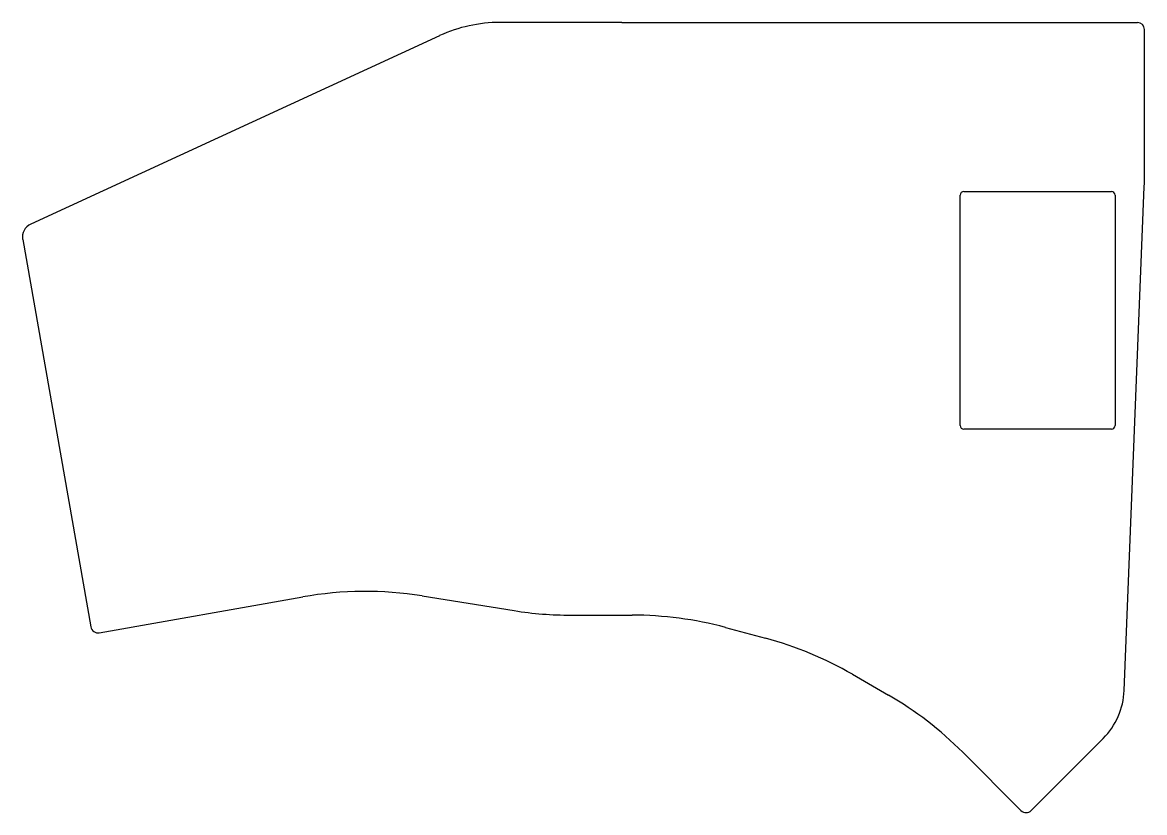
# Model space of a CAD drawing. Extents: x 0.85 to 6.98, y -5.44 to -1.12.
import ezdxf

# ---------------------------------------------------------------- set-up
doc = ezdxf.new("R2010")
doc.units = 0
doc.header["$MEASUREMENT"] = 0
doc.layers.add('BLACK', color=7, linetype='CONTINUOUS')

msp = doc.modelspace()

# ---------------------------------------------------------------- linework, layer by layer
at = {"layer": 'BLACK', "linetype": 'CONTINUOUS'}
for p, q in [((4.125, -1.125), (3.4577, -1.125)), ((4.125, -1.125), (6.9434, -1.125)), ((6.9828, -1.9448), (6.9828, -1.1644)), ((3.1282, -1.1973), (0.893, -2.2272)), ((6.8713, -4.7764), (6.9812, -2.0233)), ((5.9748, -3.3287), (5.9748, -2.0688)), ((5.9945, -2.0491), (6.8015, -2.0491)), ((6.8212, -2.0688), (6.8212, -3.3287)), ((0.8484, -2.3124), (1.2217, -4.4296)), ((6.8015, -3.3483), (5.9945, -3.3483)), ((1.2673, -4.4616), (2.3802, -4.2653)), ((3.0322, -4.26), (3.5359, -4.3404)), ((3.8461, -4.365), (4.1802, -4.365)), ((4.6909, -4.4324), (4.9107, -4.4914)), ((5.3853, -4.6884), (5.5819, -4.802)), ((6.3627, -5.4327), (6.7563, -5.039)), ((5.9885, -5.1143), (6.307, -5.4327))]:
    msp.add_line(p, q, dxfattribs=at)
at = {"layer": 'BLACK'}
for centre, radius, start, end in [((3.4577, -1.9124), 0.7874, 89.99995, 114.73879), ((6.9434, -1.1644), 0.0394, 0, 90), ((5.0144, -1.9448), 1.9684, -2.28616, 0.0001), ((5.9945, -2.0688), 0.0197, 90, 180), ((6.8015, -2.0688), 0.0197, 0, 90), ((0.9259, -2.2987), 0.0787, -245.26011, -170.00077), ((5.9945, -3.3287), 0.0197, -180, -90), ((6.8015, -3.3287), 0.0197, -90, 0), ((2.722, -6.2039), 1.9685, 80.93332, 100.00001), ((3.8461, -2.3965), 1.9685, -99.06667, -90.00006), ((4.1802, -6.3335), 1.9685, 74.96495, 89.99999), ((1.2605, -4.4228), 0.0394, -169.99936, -79.99763), ((4.4, -6.3925), 1.9685, 59.965, 74.965), ((6.4779, -4.7607), 0.3937, -45.00006, -2.28601), ((4.5966, -6.5062), 1.9685, 45.00008, 59.96493), ((6.3348, -5.4048), 0.0394, -134.99996, -45.00004)]:
    msp.add_arc(centre, radius, start, end, dxfattribs=at)

doc.saveas('drawing.dxf')
